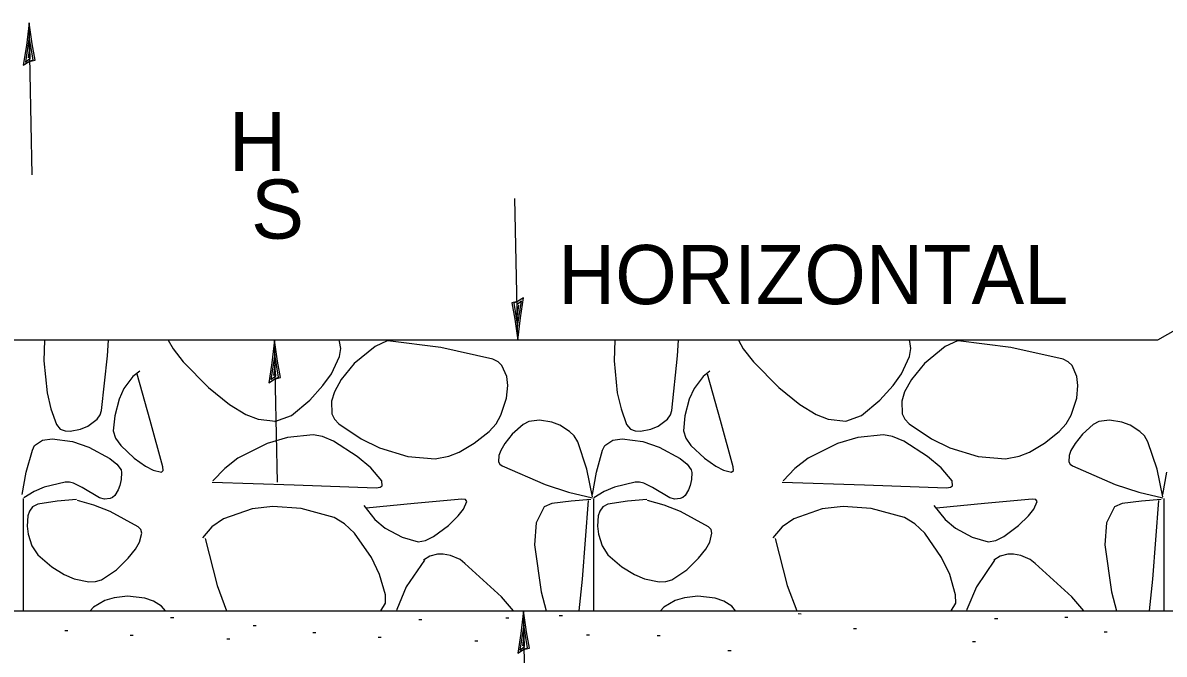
# Model space of a CAD drawing. Extents: x 0 to 2.83, y -0.12 to 1.83.
# Drawn here: x 0.8105 to 1.0354, y 1.3265 to 1.451 of the extents above; entities that cross this region are included whole.
import ezdxf

# ---------------------------------------------------------------- set-up
doc = ezdxf.new("R2010")
doc.units = 0
for name, color, linetype in [('RD_Pr_Roadway_Dimensions', 7, 'Continuous'), ('RD_Pr_Roadway_Notes', 7, 'Continuous'), ('SH_General_Details', 7, 'Continuous')]:
    doc.layers.add(name, color=color, linetype=linetype)

msp = doc.modelspace()

# ---------------------------------------------------------------- linework, layer by layer
at = {"layer": 'RD_Pr_Roadway_Dimensions'}
for p, q in [((0.81234, 1.42098), (0.81173, 1.45097)), ((0.81183, 1.44598), (0.81187, 1.44397)), ((0.90806, 1.38838), (0.90748, 1.41637)), ((0.86066, 1.36041), (0.86009, 1.38839))]:
    msp.add_line(p, q, dxfattribs=at)
for points in [[(0.81177, 1.44332), (0.81291, 1.4436), (0.81235, 1.44683), (0.81173, 1.45097), (0.81121, 1.44652), (0.8106, 1.44262), (0.81177, 1.44332), (0.81252, 1.44368), (0.81178, 1.44818), (0.81101, 1.44323), (0.81197, 1.44398), (0.81179, 1.44605), (0.81153, 1.44405)], [(0.90801, 1.39603), (0.90688, 1.39575), (0.90743, 1.39253), (0.90806, 1.38838), (0.90858, 1.39284), (0.90918, 1.39674), (0.90801, 1.39603), (0.90726, 1.39568), (0.90801, 1.39118), (0.90877, 1.39613), (0.90782, 1.39538), (0.90799, 1.39331), (0.90825, 1.39531)], [(0.86013, 1.38074), (0.86127, 1.38102), (0.86071, 1.38424), (0.86009, 1.38839), (0.85957, 1.38394), (0.85897, 1.38003), (0.86013, 1.38074), (0.86088, 1.3811), (0.86014, 1.3856), (0.85937, 1.38064), (0.86033, 1.38139), (0.86016, 1.38346), (0.8599, 1.38146)]]:
    msp.add_lwpolyline(points, dxfattribs=at)
at = {"layer": 'SH_General_Details'}
for p, q in [((1.12645, 1.44169), (1.03411, 1.38838)), ((1.03411, 1.38838), (0.7676, 1.38838)), ((0.75331, 1.33505), (1.0484, 1.33505)), ((0.83963, 1.33373), (0.84023, 1.33372)), ((0.90976, 1.30506), (0.90915, 1.33505)), ((0.91622, 1.33414), (0.91682, 1.33413)), ((0.96327, 1.3345), (0.96387, 1.33449)), ((1.01582, 1.33381), (1.01642, 1.3338)), ((0.8559, 1.33214), (0.8565, 1.33214)), ((0.88851, 1.33332), (0.88911, 1.33332)), ((0.90566, 1.33368), (0.90626, 1.33367)), ((0.9742, 1.3316), (0.9748, 1.3316)), ((1.00201, 1.33352), (1.00261, 1.33352)), ((0.81876, 1.3312), (0.81936, 1.3312)), ((0.83165, 1.33025), (0.83225, 1.33024)), ((0.8507, 1.32954), (0.8513, 1.32953)), ((0.86764, 1.3308), (0.86824, 1.33079)), ((0.88053, 1.32984), (0.88113, 1.32983)), ((0.90925, 1.33005), (0.90929, 1.32804)), ((0.92158, 1.33034), (0.92218, 1.33034)), ((0.93548, 1.33018), (0.93608, 1.33017)), ((1.02359, 1.33094), (1.02419, 1.33094)), ((0.89957, 1.32913), (0.90017, 1.32912)), ((0.94946, 1.32726), (0.95006, 1.32726)), ((0.99763, 1.32901), (0.99823, 1.329))]:
    msp.add_line(p, q, dxfattribs=at)
for points in [[(0.81479, 1.38838), (0.81467, 1.38432)], [(0.82717, 1.38532), (0.82736, 1.38838)], [(0.83916, 1.38838), (0.84011, 1.38673)], [(0.87293, 1.38817), (0.87281, 1.38838)], [(0.87314, 1.38676), (0.87293, 1.38817)], [(0.88228, 1.38831), (0.87992, 1.38718)], [(0.89285, 1.38699), (0.88243, 1.38831)], [(0.92716, 1.38838), (0.92705, 1.38432)], [(0.93954, 1.38532), (0.93974, 1.38838)], [(0.95153, 1.38838), (0.95248, 1.38673)], [(0.9853, 1.38817), (0.98518, 1.38838)], [(0.98551, 1.38676), (0.9853, 1.38817)], [(0.99466, 1.38831), (0.99229, 1.38718)], [(1.00522, 1.38699), (0.99481, 1.38831)], [(0.84011, 1.38673), (0.84211, 1.38417)], [(0.87289, 1.38519), (0.87314, 1.38676)], [(0.87992, 1.38718), (0.8758, 1.38384)], [(0.90313, 1.38464), (0.89285, 1.38699)], [(0.95248, 1.38673), (0.95449, 1.38417)], [(0.98526, 1.38519), (0.98551, 1.38676)], [(0.99229, 1.38718), (0.98817, 1.38384)], [(1.01551, 1.38464), (1.00522, 1.38699)], [(0.81467, 1.38432), (0.81528, 1.37801)], [(0.82602, 1.37452), (0.82717, 1.38532)], [(0.84211, 1.38417), (0.84708, 1.37911)], [(0.8713, 1.38178), (0.87289, 1.38519)], [(0.8758, 1.38384), (0.87324, 1.38068)], [(0.90414, 1.38416), (0.90313, 1.38464)], [(0.90492, 1.3834), (0.90414, 1.38416)], [(0.90586, 1.38125), (0.90492, 1.3834)], [(0.92705, 1.38432), (0.92765, 1.37801)], [(0.93839, 1.37452), (0.93954, 1.38532)], [(0.95449, 1.38417), (0.95945, 1.37911)], [(0.98367, 1.38178), (0.98526, 1.38519)], [(0.98817, 1.38384), (0.98561, 1.38068)], [(1.01651, 1.38416), (1.01551, 1.38464)], [(1.01729, 1.3834), (1.01651, 1.38416)], [(1.01823, 1.38125), (1.01729, 1.3834)], [(0.8322, 1.38128), (0.83041, 1.37888)], [(0.83353, 1.38232), (0.8322, 1.38128)], [(0.83559, 1.3726), (0.83306, 1.38173)], [(0.86965, 1.37948), (0.8713, 1.38178)], [(0.90605, 1.37949), (0.90586, 1.38125)], [(0.94457, 1.38128), (0.94278, 1.37888)], [(0.9459, 1.38232), (0.94457, 1.38128)], [(0.94796, 1.3726), (0.94543, 1.38173)], [(0.98202, 1.37948), (0.98367, 1.38178)], [(1.01843, 1.37949), (1.01823, 1.38125)], [(0.83041, 1.37888), (0.82946, 1.37677)], [(0.84708, 1.37911), (0.85125, 1.37572)], [(0.86703, 1.37661), (0.86965, 1.37948)], [(0.87324, 1.38068), (0.8719, 1.3782)], [(0.90582, 1.37695), (0.90605, 1.37949)], [(0.94278, 1.37888), (0.94183, 1.37677)], [(0.95945, 1.37911), (0.96362, 1.37572)], [(0.97941, 1.37661), (0.98202, 1.37948)], [(0.98561, 1.38068), (0.98427, 1.3782)], [(1.01819, 1.37695), (1.01843, 1.37949)], [(0.81528, 1.37801), (0.81602, 1.37487)], [(0.82946, 1.37677), (0.82861, 1.37349)], [(0.86343, 1.37359), (0.86703, 1.37661)], [(0.8719, 1.3782), (0.87134, 1.37638)], [(0.90473, 1.3736), (0.90582, 1.37695)], [(0.92765, 1.37801), (0.92839, 1.37487)], [(0.94183, 1.37677), (0.94098, 1.37349)], [(0.9758, 1.37359), (0.97941, 1.37661)], [(0.98427, 1.3782), (0.98371, 1.37638)], [(1.01711, 1.3736), (1.01819, 1.37695)], [(0.81602, 1.37487), (0.81712, 1.37176)], [(0.82574, 1.37366), (0.82602, 1.37452)], [(0.85125, 1.37572), (0.85446, 1.37378)], [(0.87134, 1.37638), (0.87141, 1.3739)], [(0.92839, 1.37487), (0.92949, 1.37176)], [(0.93811, 1.37366), (0.93839, 1.37452)], [(0.96362, 1.37572), (0.96683, 1.37378)], [(0.98371, 1.37638), (0.98378, 1.3739)], [(0.82334, 1.37148), (0.82515, 1.37285)], [(0.82515, 1.37285), (0.82574, 1.37366)], [(0.82861, 1.37349), (0.82832, 1.37053)], [(0.83812, 1.36347), (0.83559, 1.3726)], [(0.85446, 1.37378), (0.85685, 1.37283)], [(0.85685, 1.37283), (0.86029, 1.37243)], [(0.86017, 1.37239), (0.86343, 1.37359)], [(0.87141, 1.3739), (0.87191, 1.37283)], [(0.87191, 1.37283), (0.87278, 1.37191)], [(0.90376, 1.37192), (0.90473, 1.3736)], [(0.91019, 1.37237), (0.90908, 1.37179)], [(0.91229, 1.37263), (0.91019, 1.37237)], [(0.91473, 1.37224), (0.91229, 1.37263)], [(0.91635, 1.37163), (0.91473, 1.37224)], [(0.93571, 1.37148), (0.93753, 1.37285)], [(0.93753, 1.37285), (0.93811, 1.37366)], [(0.94098, 1.37349), (0.94069, 1.37053)], [(0.95049, 1.36347), (0.94796, 1.3726)], [(0.96683, 1.37378), (0.96922, 1.37283)], [(0.96922, 1.37283), (0.97266, 1.37243)], [(0.97266, 1.37243), (0.9758, 1.37359)], [(0.98378, 1.3739), (0.98429, 1.37283)], [(0.98429, 1.37283), (0.98515, 1.37191)], [(1.01613, 1.37192), (1.01711, 1.3736)], [(1.02256, 1.37237), (1.02145, 1.37179)], [(1.02466, 1.37263), (1.02256, 1.37237)], [(1.0271, 1.37224), (1.02466, 1.37263)], [(1.02872, 1.37163), (1.0271, 1.37224)], [(0.81712, 1.37176), (0.81785, 1.37089)], [(0.81785, 1.37089), (0.81883, 1.37051)], [(0.81883, 1.37051), (0.81986, 1.37045)], [(0.81986, 1.37045), (0.82186, 1.37084)], [(0.82186, 1.37084), (0.82334, 1.37148)], [(0.82832, 1.37053), (0.82877, 1.3691)], [(0.86772, 1.36976), (0.86266, 1.36923)], [(0.86953, 1.3694), (0.86772, 1.36976)], [(0.87278, 1.37191), (0.87718, 1.36897)], [(0.89947, 1.36813), (0.90237, 1.37038)], [(0.90237, 1.37038), (0.90376, 1.37192)], [(0.90693, 1.36989), (0.90548, 1.36807)], [(0.90908, 1.37179), (0.90693, 1.36989)], [(0.91826, 1.37042), (0.91635, 1.37163)], [(0.91913, 1.36954), (0.91826, 1.37042)], [(0.92949, 1.37176), (0.93022, 1.37089)], [(0.93022, 1.37089), (0.9312, 1.37051)], [(0.9312, 1.37051), (0.93223, 1.37045)], [(0.93223, 1.37045), (0.93424, 1.37084)], [(0.93424, 1.37084), (0.93571, 1.37148)], [(0.94069, 1.37053), (0.94114, 1.3691)], [(0.9801, 1.36976), (0.97503, 1.36923)], [(0.9819, 1.3694), (0.9801, 1.36976)], [(0.98515, 1.37191), (0.98955, 1.36897)], [(1.01184, 1.36813), (1.01474, 1.37038)], [(1.01474, 1.37038), (1.01613, 1.37192)], [(1.0193, 1.36989), (1.01785, 1.36807)], [(1.02145, 1.37179), (1.0193, 1.36989)], [(1.03064, 1.37042), (1.02872, 1.37163)], [(1.03151, 1.36954), (1.03064, 1.37042)], [(0.81238, 1.3667), (0.81283, 1.36762)], [(0.81283, 1.36762), (0.81437, 1.36868)], [(0.81437, 1.36868), (0.81626, 1.36899)], [(0.81626, 1.36899), (0.82031, 1.36841)], [(0.82031, 1.36841), (0.82351, 1.36731)], [(0.82877, 1.3691), (0.82979, 1.36767)], [(0.82979, 1.36767), (0.83245, 1.36516)], [(0.85868, 1.36807), (0.8529, 1.36512)], [(0.86266, 1.36923), (0.85868, 1.36807)], [(0.87171, 1.36847), (0.86953, 1.3694)], [(0.87639, 1.36551), (0.87171, 1.36847)], [(0.87718, 1.36897), (0.88078, 1.36721)], [(0.89649, 1.36635), (0.89947, 1.36813)], [(0.90548, 1.36807), (0.90468, 1.36668)], [(0.91984, 1.36838), (0.91913, 1.36954)], [(0.92166, 1.36299), (0.91984, 1.36838)], [(0.92475, 1.3667), (0.92521, 1.36762)], [(0.92521, 1.36762), (0.92674, 1.36868)], [(0.92674, 1.36868), (0.92864, 1.36899)], [(0.92864, 1.36899), (0.93269, 1.36841)], [(0.93269, 1.36841), (0.93588, 1.36731)], [(0.94114, 1.3691), (0.94217, 1.36767)], [(0.94217, 1.36767), (0.94482, 1.36516)], [(0.97105, 1.36807), (0.96528, 1.36512)], [(0.97503, 1.36923), (0.97105, 1.36807)], [(0.98408, 1.36847), (0.9819, 1.3694)], [(0.98877, 1.36551), (0.98408, 1.36847)], [(0.98955, 1.36897), (0.99316, 1.36721)], [(1.00886, 1.36635), (1.01184, 1.36813)], [(1.01785, 1.36807), (1.01705, 1.36668)], [(1.03221, 1.36838), (1.03151, 1.36954)], [(1.03403, 1.36299), (1.03221, 1.36838)], [(0.81119, 1.36239), (0.81238, 1.3667)], [(0.82351, 1.36731), (0.82764, 1.3651)], [(0.87911, 1.36326), (0.87639, 1.36551)], [(0.88078, 1.36721), (0.88637, 1.36546)], [(0.88637, 1.36546), (0.89178, 1.365)], [(0.89178, 1.365), (0.89448, 1.36552)], [(0.89448, 1.36552), (0.89649, 1.36635)], [(0.90431, 1.36569), (0.90426, 1.36445)], [(0.90468, 1.36668), (0.90431, 1.36569)], [(0.92357, 1.36239), (0.92475, 1.3667)], [(0.93588, 1.36731), (0.94001, 1.3651)], [(0.99148, 1.36326), (0.98877, 1.36551)], [(0.99316, 1.36721), (0.99875, 1.36546)], [(0.99875, 1.36546), (1.00416, 1.365)], [(1.00416, 1.365), (1.00685, 1.36552)], [(1.00685, 1.36552), (1.00886, 1.36635)], [(1.01668, 1.36569), (1.01663, 1.36445)], [(1.01705, 1.36668), (1.01668, 1.36569)], [(0.82764, 1.3651), (0.82906, 1.36394)], [(0.82906, 1.36394), (0.82985, 1.36285)], [(0.83245, 1.36516), (0.83466, 1.36358)], [(0.83466, 1.36358), (0.83618, 1.36277)], [(0.83816, 1.36275), (0.83812, 1.36347)], [(0.85028, 1.3631), (0.84794, 1.36071)], [(0.8529, 1.36512), (0.85028, 1.3631)], [(0.88126, 1.36066), (0.87911, 1.36326)], [(0.90426, 1.36445), (0.90451, 1.36397)], [(0.90451, 1.36397), (0.90496, 1.36362)], [(0.90496, 1.36362), (0.91342, 1.35996)], [(0.92275, 1.3575), (0.92166, 1.36299)], [(0.94001, 1.3651), (0.94144, 1.36394)], [(0.94144, 1.36394), (0.94222, 1.36285)], [(0.94482, 1.36516), (0.94704, 1.36358)], [(0.94704, 1.36358), (0.94855, 1.36277)], [(0.95053, 1.36275), (0.95049, 1.36347)], [(0.96265, 1.3631), (0.96031, 1.36071)], [(0.96528, 1.36512), (0.96265, 1.3631)], [(0.99363, 1.36066), (0.99148, 1.36326)], [(1.01663, 1.36445), (1.01688, 1.36397)], [(1.01688, 1.36397), (1.01734, 1.36362)], [(1.01734, 1.36362), (1.02579, 1.35996)], [(1.03513, 1.3575), (1.03403, 1.36299)], [(0.81038, 1.35796), (0.81119, 1.36239)], [(0.82991, 1.36093), (0.82964, 1.35975)], [(0.82985, 1.36285), (0.82997, 1.36231)], [(0.82997, 1.36231), (0.82991, 1.36093)], [(0.83618, 1.36277), (0.8378, 1.36242)], [(0.8378, 1.36242), (0.83816, 1.36275)], [(0.92275, 1.35796), (0.92357, 1.36239)], [(0.94228, 1.36093), (0.94202, 1.35975)], [(0.94222, 1.36285), (0.94234, 1.36231)], [(0.94234, 1.36231), (0.94228, 1.36093)], [(0.94855, 1.36277), (0.95017, 1.36242)], [(0.95017, 1.36242), (0.95053, 1.36275)], [(1.03513, 1.35796), (1.03594, 1.36239)], [(0.81271, 1.35858), (0.81068, 1.35735)], [(0.81474, 1.35941), (0.81271, 1.35858)], [(0.81882, 1.36041), (0.81474, 1.35941)], [(0.81967, 1.36044), (0.81882, 1.36041)], [(0.82051, 1.36024), (0.81967, 1.36044)], [(0.82222, 1.35937), (0.82051, 1.36024)], [(0.82562, 1.35733), (0.82222, 1.35937)], [(0.82932, 1.35889), (0.82863, 1.35781)], [(0.82964, 1.35975), (0.82932, 1.35889)], [(0.84779, 1.36041), (0.86396, 1.35987)], [(0.86396, 1.35987), (0.88014, 1.35933)], [(0.88014, 1.35933), (0.88094, 1.35941)], [(0.88094, 1.35941), (0.88133, 1.3597)], [(0.88133, 1.3597), (0.88126, 1.36066)], [(0.91342, 1.35996), (0.91806, 1.35844)], [(0.92508, 1.35858), (0.92305, 1.35735)], [(0.92711, 1.35941), (0.92508, 1.35858)], [(0.93119, 1.36041), (0.92711, 1.35941)], [(0.93204, 1.36044), (0.93119, 1.36041)], [(0.93289, 1.36024), (0.93204, 1.36044)], [(0.93459, 1.35937), (0.93289, 1.36024)], [(0.93799, 1.35733), (0.93459, 1.35937)], [(0.94169, 1.35889), (0.94101, 1.35781)], [(0.94202, 1.35975), (0.94169, 1.35889)], [(0.96016, 1.36041), (0.97633, 1.35987)], [(0.97633, 1.35987), (0.99251, 1.35933)], [(0.99251, 1.35933), (0.99331, 1.35941)], [(0.99331, 1.35941), (0.99371, 1.3597)], [(0.99371, 1.3597), (0.99363, 1.36066)], [(1.02579, 1.35996), (1.03043, 1.35844)], [(0.81066, 1.33505), (0.81066, 1.35718)], [(0.81727, 1.35664), (0.81344, 1.35606)], [(0.82111, 1.35697), (0.81727, 1.35664)], [(0.82451, 1.35589), (0.82126, 1.35683)], [(0.82659, 1.35709), (0.82562, 1.35733)], [(0.8277, 1.35718), (0.82659, 1.35709)], [(0.8282, 1.35742), (0.8277, 1.35718)], [(0.82863, 1.35781), (0.8282, 1.35742)], [(0.89703, 1.35709), (0.8876, 1.35618)], [(0.89775, 1.357), (0.89703, 1.35709)], [(0.89737, 1.35508), (0.898, 1.3566)], [(0.898, 1.3566), (0.89775, 1.357)], [(0.91855, 1.35666), (0.91478, 1.35621)], [(0.91806, 1.35844), (0.92275, 1.35735)], [(0.92245, 1.35697), (0.91855, 1.35666)], [(0.92078, 1.3413), (0.92199, 1.35683)], [(0.92303, 1.33505), (0.92303, 1.35718)], [(0.92964, 1.35664), (0.92581, 1.35606)], [(0.93349, 1.35697), (0.92964, 1.35664)], [(0.93688, 1.35589), (0.93363, 1.35683)], [(0.93897, 1.35709), (0.93799, 1.35733)], [(0.94007, 1.35718), (0.93897, 1.35709)], [(0.94057, 1.35742), (0.94007, 1.35718)], [(0.94101, 1.35781), (0.94057, 1.35742)], [(1.0094, 1.35709), (0.99998, 1.35618)], [(1.01012, 1.357), (1.0094, 1.35709)], [(1.00974, 1.35508), (1.01037, 1.3566)], [(1.01037, 1.3566), (1.01012, 1.357)], [(1.03092, 1.35666), (1.02715, 1.35621)], [(1.03043, 1.35844), (1.03513, 1.35735)], [(1.03483, 1.35697), (1.03092, 1.35666)], [(1.03316, 1.3413), (1.03436, 1.35683)], [(1.03541, 1.33505), (1.03541, 1.35718)], [(0.8118, 1.35471), (0.81149, 1.35376)], [(0.81241, 1.35555), (0.8118, 1.35471)], [(0.81344, 1.35606), (0.81241, 1.35555)], [(0.82772, 1.35462), (0.82451, 1.35589)], [(0.83323, 1.35162), (0.82772, 1.35462)], [(0.85567, 1.35516), (0.85008, 1.35321)], [(0.85979, 1.35559), (0.85567, 1.35516)], [(0.86532, 1.35525), (0.85979, 1.35559)], [(0.87185, 1.35345), (0.86532, 1.35525)], [(0.87767, 1.35582), (0.87989, 1.35303)], [(0.8876, 1.35618), (0.87818, 1.35527)], [(0.8963, 1.35375), (0.89737, 1.35508)], [(0.91326, 1.35555), (0.91166, 1.35237)], [(0.91478, 1.35621), (0.91326, 1.35555)], [(0.92418, 1.35471), (0.92386, 1.35376)], [(0.92478, 1.35555), (0.92418, 1.35471)], [(0.92581, 1.35606), (0.92478, 1.35555)], [(0.94009, 1.35462), (0.93688, 1.35589)], [(0.9456, 1.35162), (0.94009, 1.35462)], [(0.96804, 1.35516), (0.96246, 1.35321)], [(0.97216, 1.35559), (0.96804, 1.35516)], [(0.97769, 1.35525), (0.97216, 1.35559)], [(0.98422, 1.35345), (0.97769, 1.35525)], [(0.99005, 1.35582), (0.99227, 1.35303)], [(0.99998, 1.35618), (0.99055, 1.35527)], [(1.00867, 1.35375), (1.00974, 1.35508)], [(1.02564, 1.35555), (1.02403, 1.35237)], [(1.02715, 1.35621), (1.02564, 1.35555)], [(0.81149, 1.35376), (0.81136, 1.35177)], [(0.81136, 1.35177), (0.81157, 1.35016)], [(0.85008, 1.35321), (0.84778, 1.35158)], [(0.8739, 1.35219), (0.87185, 1.35345)], [(0.87585, 1.35034), (0.8739, 1.35219)], [(0.87989, 1.35303), (0.88193, 1.35136)], [(0.89142, 1.34968), (0.89436, 1.35186)], [(0.89436, 1.35186), (0.8963, 1.35375)], [(0.91166, 1.35237), (0.91136, 1.34805)], [(0.92386, 1.35376), (0.92373, 1.35177)], [(0.92373, 1.35177), (0.92395, 1.35016)], [(0.96246, 1.35321), (0.96015, 1.35158)], [(0.98627, 1.35219), (0.98422, 1.35345)], [(0.98822, 1.35034), (0.98627, 1.35219)], [(0.99227, 1.35303), (0.99431, 1.35136)], [(1.00379, 1.34968), (1.00673, 1.35186)], [(1.00673, 1.35186), (1.00867, 1.35375)], [(1.02403, 1.35237), (1.02373, 1.34805)], [(0.81157, 1.35016), (0.81231, 1.34787)], [(0.83374, 1.35106), (0.83323, 1.35162)], [(0.8335, 1.34858), (0.83393, 1.35035)], [(0.83393, 1.35035), (0.83374, 1.35106)], [(0.84778, 1.35158), (0.84594, 1.34947)], [(0.87918, 1.34558), (0.87585, 1.35034)], [(0.88193, 1.35136), (0.88524, 1.34957)], [(0.88524, 1.34957), (0.88839, 1.34867)], [(0.88985, 1.3489), (0.89142, 1.34968)], [(0.92395, 1.35016), (0.92469, 1.34787)], [(0.94612, 1.35106), (0.9456, 1.35162)], [(0.94587, 1.34858), (0.94631, 1.35035)], [(0.94631, 1.35035), (0.94612, 1.35106)], [(0.96015, 1.35158), (0.95831, 1.34947)], [(0.99155, 1.34558), (0.98822, 1.35034)], [(0.99431, 1.35136), (0.99761, 1.34957)], [(0.99761, 1.34957), (1.00076, 1.34867)], [(1.00222, 1.3489), (1.00379, 1.34968)], [(0.81231, 1.34787), (0.81344, 1.34609)], [(0.83128, 1.34541), (0.83273, 1.34724)], [(0.83273, 1.34724), (0.8335, 1.34858)], [(0.84641, 1.3493), (0.84878, 1.34005)], [(0.88839, 1.34867), (0.88985, 1.3489)], [(0.91136, 1.34805), (0.91263, 1.3388)], [(0.92469, 1.34787), (0.92581, 1.34609)], [(0.94366, 1.34541), (0.9451, 1.34724)], [(0.9451, 1.34724), (0.94587, 1.34858)], [(0.95878, 1.3493), (0.96115, 1.34005)], [(1.00076, 1.34867), (1.00222, 1.3489)], [(1.02373, 1.34805), (1.02501, 1.3388)], [(0.81344, 1.34609), (0.8162, 1.34372)], [(0.82897, 1.34316), (0.83128, 1.34541)], [(0.8808, 1.34219), (0.87918, 1.34558)], [(0.88964, 1.34501), (0.88602, 1.33977)], [(0.89073, 1.34584), (0.88949, 1.34501)], [(0.89224, 1.34623), (0.89073, 1.34584)], [(0.89333, 1.34625), (0.89224, 1.34623)], [(0.8948, 1.34598), (0.89333, 1.34625)], [(0.89667, 1.34514), (0.8948, 1.34598)], [(0.89761, 1.34441), (0.89667, 1.34514)], [(0.92581, 1.34609), (0.92857, 1.34372)], [(0.94134, 1.34316), (0.94366, 1.34541)], [(0.99318, 1.34219), (0.99155, 1.34558)], [(1.00201, 1.34501), (0.9984, 1.33977)], [(1.00311, 1.34584), (1.00186, 1.34501)], [(1.00461, 1.34623), (1.00311, 1.34584)], [(1.0057, 1.34625), (1.00461, 1.34623)], [(1.00717, 1.34598), (1.0057, 1.34625)], [(1.00904, 1.34514), (1.00717, 1.34598)], [(1.00998, 1.34441), (1.00904, 1.34514)], [(0.8162, 1.34372), (0.81868, 1.34223)], [(0.82602, 1.34118), (0.82897, 1.34316)], [(0.90481, 1.33779), (0.89761, 1.34441)], [(0.92857, 1.34372), (0.93105, 1.34223)], [(0.93839, 1.34118), (0.94134, 1.34316)], [(1.01719, 1.33779), (1.00998, 1.34441)], [(0.81868, 1.34223), (0.82063, 1.34139)], [(0.82063, 1.34139), (0.8235, 1.34078)], [(0.8235, 1.34078), (0.82482, 1.34084)], [(0.82482, 1.34084), (0.82602, 1.34118)], [(0.88195, 1.33822), (0.8808, 1.34219)], [(0.92015, 1.33505), (0.92078, 1.3413)], [(0.93105, 1.34223), (0.93301, 1.34139)], [(0.93301, 1.34139), (0.93587, 1.34078)], [(0.93587, 1.34078), (0.93719, 1.34084)], [(0.93719, 1.34084), (0.93839, 1.34118)], [(0.99432, 1.33822), (0.99318, 1.34219)], [(1.03253, 1.33505), (1.03316, 1.3413)], [(0.84878, 1.34005), (0.85065, 1.33505)], [(0.88197, 1.33659), (0.88195, 1.33822)], [(0.88602, 1.33977), (0.88418, 1.33533)], [(0.91263, 1.3388), (0.91365, 1.33505)], [(0.96115, 1.34005), (0.96302, 1.33505)], [(0.99434, 1.33659), (0.99432, 1.33822)], [(0.9984, 1.33977), (0.99655, 1.33533)], [(1.02501, 1.3388), (1.02602, 1.33505)], [(0.82667, 1.33712), (0.82442, 1.3358)], [(0.82849, 1.33764), (0.82667, 1.33712)], [(0.83112, 1.33792), (0.82849, 1.33764)], [(0.83455, 1.33754), (0.83112, 1.33792)], [(0.83627, 1.33695), (0.83455, 1.33754)], [(0.83782, 1.33596), (0.83627, 1.33695)], [(0.88105, 1.33505), (0.88197, 1.33659)], [(0.90721, 1.33505), (0.90481, 1.33779)], [(0.93904, 1.33712), (0.9368, 1.3358)], [(0.94087, 1.33764), (0.93904, 1.33712)], [(0.94349, 1.33792), (0.94087, 1.33764)], [(0.94693, 1.33754), (0.94349, 1.33792)], [(0.94864, 1.33695), (0.94693, 1.33754)], [(0.95019, 1.33596), (0.94864, 1.33695)], [(0.99342, 1.33505), (0.99434, 1.33659)], [(1.01958, 1.33505), (1.01719, 1.33779)], [(0.82442, 1.3358), (0.82376, 1.33505)], [(0.8386, 1.33505), (0.83782, 1.33596)], [(0.88418, 1.33533), (0.88412, 1.33505)], [(0.90919, 1.3274), (0.91033, 1.32768), (0.90977, 1.3309), (0.90915, 1.33505), (0.90863, 1.3306), (0.90803, 1.32669), (0.90919, 1.3274), (0.90994, 1.32775), (0.9092, 1.33225), (0.90843, 1.3273), (0.90939, 1.32805), (0.90922, 1.33012), (0.90896, 1.32812)], [(0.9368, 1.3358), (0.93614, 1.33505)], [(0.95097, 1.33505), (0.95019, 1.33596)], [(0.99655, 1.33533), (0.99649, 1.33505)]]:
    msp.add_lwpolyline(points, dxfattribs=at)

# ---------------------------------------------------------------- texts
at = {"layer": 'RD_Pr_Roadway_Dimensions'}
for s, height, p in [('H', 0.01167, (0.85113, 1.42175)), ('  S', 0.011667, (0.84682, 1.40842))]:
    msp.add_text(s, height=height, dxfattribs=at).set_placement(p)
at = {"layer": 'RD_Pr_Roadway_Notes'}
msp.add_text('HORIZONTAL', height=0.011667, dxfattribs=at).set_placement((0.91597, 1.39551))

doc.saveas('drawing.dxf')
